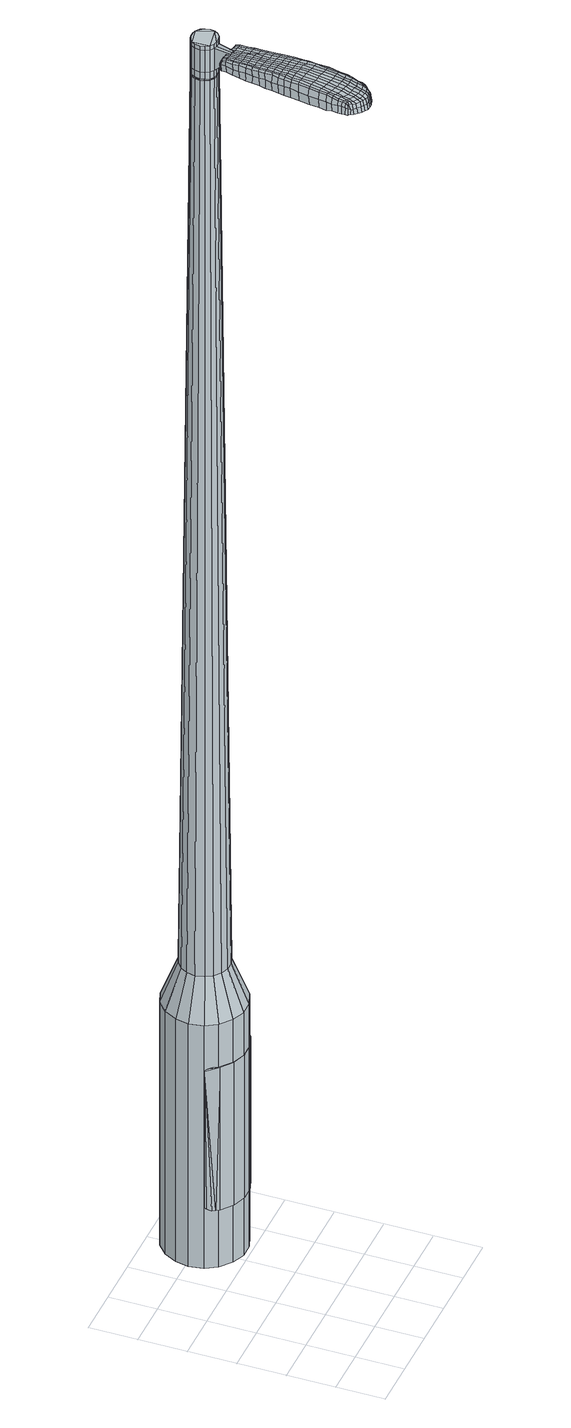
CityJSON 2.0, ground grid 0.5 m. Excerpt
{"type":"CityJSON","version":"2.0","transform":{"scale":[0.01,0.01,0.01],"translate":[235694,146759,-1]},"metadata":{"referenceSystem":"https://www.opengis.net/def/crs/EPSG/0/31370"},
"CityObjects":{
"object1":{"type":"GenericCityObject","attributes":{"cluster":647,"mean_distance_to_centroid":0.219,"new_centroid_x":235695.13,"new_centroid_y":146760.99,"mean_distance_to_camera":6.37,"H1":-42.72,"H2":-22.57,"Z_final":112.29,"cluster2":-1,"proj_x":235692.34,"proj_y":146760.51,"id_line":387,"bearing_l":350.14,"distance":2.83,"orientation":"right","G_obj":260.14},"geometry":[{"type":"MultiSurface","lod":"2","boundaries":[[[0,1,2,3]],[[1,4,5,2]],[[4,6,7,5]],[[6,8,9,7]],[[8,10,11,9]],[[10,12,13,11]],[[12,14,15,13]],[[14,16,17,15]],[[16,18,19,17]],[[18,20,21,19]],[[20,22,23,21]],[[22,24,25,23]],[[24,26,27,25]],[[26,28,29,27]],[[28,30,31,29]],[[30,32,33,31]],[[32,34,35,33]],[[34,0,3,35]],[[36,37,38,39]],[[38,40,41,42]],[[41,43,42]],[[42,44,45,46]],[[45,47,46]],[[46,48,49,50]],[[49,51,50]],[[42,46,50,38]],[[50,52,39,38]],[[53,36,39]],[[2,5,7,35]],[[7,9,11,15]],[[11,13,15]],[[15,17,19,23]],[[19,21,23]],[[23,25,27,31]],[[27,29,31]],[[15,23,31,7]],[[31,33,35,7]],[[3,2,35]],[[1,0,54,55]],[[0,34,56,54]],[[34,32,57,56]],[[32,30,58,57]],[[30,28,59,58]],[[28,26,60,59]],[[26,24,61,60]],[[24,22,62,61]],[[22,20,63,62]],[[20,18,64,63]],[[18,16,65,64]],[[16,14,66,65]],[[14,12,67,66]],[[12,10,68,67]],[[10,8,69,68]],[[8,6,70,69]],[[6,4,71,70]],[[4,1,55,71]],[[55,54,72,73]],[[54,56,74,72]],[[56,57,75,74]],[[57,58,76,75]],[[58,59,77,76]],[[59,60,78,77]],[[60,61,79,78]],[[61,62,80,79]],[[62,63,81,80]],[[63,64,82,81]],[[64,65,83,82]],[[65,66,84,83]],[[66,67,85,84]],[[67,68,86,85]],[[68,69,87,86]],[[69,70,88,87]],[[70,71,89,88]],[[71,55,73,89]],[[72,90,91,92]],[[74,93,90,72]],[[94,95,93,74]],[[96,97,95,94]],[[98,99,97,96]],[[100,101,99,98]],[[102,103,101,100]],[[104,105,103,102]],[[106,107,105,104]],[[82,108,107,106]],[[83,109,108,82]],[[110,111,109,83]],[[112,113,111,110]],[[114,115,113,112]],[[116,117,115,114]],[[118,119,117,116]],[[120,121,119,118]],[[92,91,121,120]],[[122,123,124,125]],[[126,122,125,127]],[[128,126,127,129]],[[130,128,129,131]],[[132,130,131,133]],[[134,132,133,135]],[[136,134,135,137]],[[138,136,137,139]],[[140,138,139,141]],[[142,140,141,143]],[[144,142,143,145]],[[146,144,145,147]],[[148,146,147,149]],[[150,148,149,151]],[[152,150,151,153]],[[154,152,153,155]],[[73,72,92]],[[75,94,74]],[[75,76,96,94]],[[76,77,98,96]],[[77,78,100,98]],[[78,79,102,100]],[[79,80,104,102]],[[80,81,106,104]],[[81,82,106]],[[84,110,83]],[[84,85,112,110]],[[85,86,114,112]],[[86,87,116,114]],[[87,88,118,116]],[[88,89,120,118]],[[89,73,92,120]],[[156,91,90]],[[156,157,121,91]],[[157,158,119,121]],[[158,159,117,119]],[[159,160,115,117]],[[160,161,113,115]],[[161,162,111,113]],[[162,109,111]],[[163,107,108]],[[163,164,105,107]],[[164,165,103,105]],[[165,166,101,103]],[[166,167,99,101]],[[167,168,97,99]],[[168,169,95,97]],[[169,93,95]],[[39,52,154,170]],[[156,90,171,155]],[[53,39,170,123]],[[90,93,124,171]],[[36,53,123,122]],[[93,169,125,124]],[[37,36,122,126]],[[169,168,127,125]],[[38,37,126,128]],[[168,167,129,127]],[[40,38,128,130]],[[167,166,131,129]],[[41,40,130,132]],[[166,165,133,131]],[[43,41,132,134]],[[165,164,135,133]],[[42,43,134,136]],[[164,163,137,135]],[[44,42,136,138]],[[163,108,139,137]],[[45,44,138,140]],[[108,109,141,139]],[[47,45,140,142]],[[109,162,143,141]],[[46,47,142,144]],[[162,161,145,143]],[[48,46,144,146]],[[161,160,147,145]],[[49,48,146,148]],[[160,159,149,147]],[[51,49,148,150]],[[159,158,151,149]],[[50,51,150,152]],[[158,157,153,151]],[[52,50,152,154]],[[157,156,155,153]],[[154,155,172,173]],[[155,171,174,172]],[[171,124,175,174]],[[124,123,176,175]],[[123,170,177,176]],[[170,154,173,177]],[[178,179,180,181]],[[182,178,181,183]],[[178,182,184,185]],[[179,178,185,186]],[[187,188,189,190]],[[191,187,190,192]],[[187,191,193,194]],[[188,187,194,195]],[[196,197,198,199]],[[200,196,199,201]],[[196,200,202,203]],[[197,196,203,204]],[[205,206,207,208]],[[209,205,208,210]],[[205,209,211,212]],[[206,205,212,213]],[[214,215,216,217]],[[218,214,217,219]],[[214,218,220,221]],[[215,214,221,222]],[[223,224,225,226]],[[227,223,226,228]],[[223,227,229,230]],[[224,223,230,231]],[[232,233,234,235]],[[224,232,235,225]],[[232,224,231,236]],[[233,232,236,237]],[[238,239,240,241]],[[233,238,241,234]],[[238,233,237,242]],[[239,238,242,243]],[[244,182,183,245]],[[239,244,245,240]],[[244,239,243,246]],[[182,244,246,184]],[[247,248,249,250]],[[251,247,250,252]],[[247,251,253,254]],[[248,247,254,255]],[[256,257,258,259]],[[248,256,259,249]],[[256,248,255,260]],[[257,256,260,261]],[[262,263,264,265]],[[257,262,265,258]],[[262,257,261,266]],[[263,262,266,267]],[[268,269,270,271]],[[263,268,271,264]],[[268,263,267,272]],[[269,268,272,273]],[[274,179,186,275]],[[269,274,275,270]],[[274,269,273,276]],[[179,274,276,180]],[[277,278,279,280]],[[281,277,280,282]],[[277,281,283,284]],[[278,277,284,285]],[[286,287,288,289]],[[278,286,289,279]],[[286,278,285,290]],[[287,286,290,291]],[[292,293,294,295]],[[287,292,295,288]],[[292,287,291,296]],[[293,292,296,297]],[[298,191,192,299]],[[293,298,299,294]],[[298,293,297,300]],[[191,298,300,193]],[[301,302,303,304]],[[305,301,304,306]],[[301,305,307,308]],[[302,301,308,309]],[[310,311,312,313]],[[302,310,313,303]],[[310,302,309,314]],[[311,310,314,315]],[[316,317,318,319]],[[311,316,319,312]],[[316,311,315,320]],[[317,316,320,321]],[[322,323,324,325]],[[317,322,325,318]],[[322,317,321,326]],[[323,322,326,327]],[[328,188,195,329]],[[323,328,329,324]],[[328,323,327,330]],[[188,328,330,189]],[[331,217,216,332]],[[333,331,332,334]],[[331,333,335,336]],[[217,331,336,219]],[[337,333,334,338]],[[339,337,338,340]],[[337,339,341,342]],[[333,337,342,335]],[[343,339,340,344]],[[345,343,344,346]],[[343,345,347,348]],[[339,343,348,341]],[[349,345,346,350]],[[351,349,350,352]],[[349,351,353,354]],[[345,349,354,347]],[[355,351,352,356]],[[206,355,356,207]],[[355,206,213,357]],[[351,355,357,353]],[[358,359,204,203]],[[360,358,203,202]],[[358,360,361,362]],[[359,358,362,363]],[[364,365,363,362]],[[366,364,362,361]],[[364,366,367,368]],[[365,364,368,369]],[[370,371,369,368]],[[372,370,368,367]],[[370,372,373,374]],[[371,370,374,375]],[[376,377,375,374]],[[378,376,374,373]],[[376,378,211,209]],[[377,376,209,210]],[[379,380,381,382]],[[281,379,382,283]],[[379,281,282,383]],[[380,379,383,384]],[[385,200,201,386]],[[380,385,386,381]],[[385,380,384,387]],[[200,385,387,202]],[[388,389,390,391]],[[227,388,391,229]],[[388,227,228,392]],[[389,388,392,393]],[[394,395,396,397]],[[389,394,397,390]],[[394,389,393,398]],[[395,394,398,399]],[[400,197,204,401]],[[395,400,401,396]],[[400,395,399,402]],[[197,400,402,198]],[[403,404,405,406]],[[185,403,406,186]],[[403,185,184,407]],[[404,403,407,408]],[[409,410,411,412]],[[404,409,412,405]],[[409,404,408,413]],[[410,409,413,414]],[[415,208,207,416]],[[410,415,416,411]],[[415,410,414,417]],[[208,415,417,210]],[[418,419,420,421]],[[190,418,421,192]],[[418,190,189,422]],[[419,418,422,423]],[[424,212,211,425]],[[419,424,425,420]],[[424,419,423,426]],[[212,424,426,213]],[[427,428,429,430]],[[305,427,430,307]],[[427,305,306,431]],[[428,427,431,432]],[[433,218,219,434]],[[428,433,434,429]],[[433,428,432,435]],[[218,433,435,220]],[[436,437,438,439]],[[251,436,439,253]],[[436,251,252,440]],[[437,436,440,441]],[[442,443,444,445]],[[437,442,445,438]],[[442,437,441,446]],[[443,442,446,447]],[[448,215,222,449]],[[443,448,449,444]],[[448,443,447,450]],[[215,448,450,216]],[[451,452,441,440]],[[250,451,440,252]],[[451,250,249,453]],[[452,451,453,454]],[[455,456,447,446]],[[452,455,446,441]],[[455,452,454,457]],[[456,455,457,458]],[[459,332,216,450]],[[456,459,450,447]],[[459,456,458,460]],[[332,459,460,334]],[[461,462,463,464]],[[308,461,464,309]],[[461,308,307,430]],[[462,461,430,429]],[[465,336,335,466]],[[462,465,466,463]],[[465,462,429,434]],[[336,465,434,219]],[[467,468,454,453]],[[259,467,453,249]],[[467,259,258,469]],[[468,467,469,470]],[[471,472,458,457]],[[468,471,457,454]],[[471,468,470,473]],[[472,471,473,474]],[[475,338,334,460]],[[472,475,460,458]],[[475,472,474,476]],[[338,475,476,340]],[[477,478,479,480]],[[314,477,480,315]],[[477,314,309,464]],[[478,477,464,463]],[[481,342,341,482]],[[478,481,482,479]],[[481,478,463,466]],[[342,481,466,335]],[[483,484,470,469]],[[265,483,469,258]],[[483,265,264,485]],[[484,483,485,486]],[[487,488,474,473]],[[484,487,473,470]],[[487,484,486,489]],[[488,487,489,490]],[[491,344,340,476]],[[488,491,476,474]],[[491,488,490,492]],[[344,491,492,346]],[[493,494,495,496]],[[320,493,496,321]],[[493,320,315,480]],[[494,493,480,479]],[[497,348,347,498]],[[494,497,498,495]],[[497,494,479,482]],[[348,497,482,341]],[[499,500,486,485]],[[271,499,485,264]],[[499,271,270,501]],[[500,499,501,502]],[[503,504,490,489]],[[500,503,489,486]],[[503,500,502,505]],[[504,503,505,506]],[[507,350,346,492]],[[504,507,492,490]],[[507,504,506,508]],[[350,507,508,352]],[[509,510,511,512]],[[326,509,512,327]],[[509,326,321,496]],[[510,509,496,495]],[[513,354,353,514]],[[510,513,514,511]],[[513,510,495,498]],[[354,513,498,347]],[[515,516,502,501]],[[275,515,501,270]],[[515,275,186,406]],[[516,515,406,405]],[[517,518,506,505]],[[516,517,505,502]],[[517,516,405,412]],[[518,517,412,411]],[[519,356,352,508]],[[518,519,508,506]],[[519,518,411,416]],[[356,519,416,207]],[[520,521,423,422]],[[330,520,422,189]],[[520,330,327,512]],[[521,520,512,511]],[[522,357,213,426]],[[521,522,426,423]],[[522,521,511,514]],[[357,522,514,353]],[[523,524,384,383]],[[280,523,383,282]],[[523,280,279,525]],[[524,523,525,526]],[[527,360,202,387]],[[524,527,387,384]],[[527,524,526,528]],[[360,527,528,361]],[[529,530,531,532]],[[230,529,532,231]],[[529,230,229,391]],[[530,529,391,390]],[[533,534,535,536]],[[530,533,536,531]],[[533,530,390,397]],[[534,533,397,396]],[[537,359,363,538]],[[534,537,538,535]],[[537,534,396,401]],[[359,537,401,204]],[[539,540,526,525]],[[289,539,525,279]],[[539,289,288,541]],[[540,539,541,542]],[[543,366,361,528]],[[540,543,528,526]],[[543,540,542,544]],[[366,543,544,367]],[[545,546,547,548]],[[236,545,548,237]],[[545,236,231,532]],[[546,545,532,531]],[[549,550,551,552]],[[546,549,552,547]],[[549,546,531,536]],[[550,549,536,535]],[[553,365,369,554]],[[550,553,554,551]],[[553,550,535,538]],[[365,553,538,363]],[[555,556,542,541]],[[295,555,541,288]],[[555,295,294,557]],[[556,555,557,558]],[[559,372,367,544]],[[556,559,544,542]],[[559,556,558,560]],[[372,559,560,373]],[[561,562,563,564]],[[242,561,564,243]],[[561,242,237,548]],[[562,561,548,547]],[[565,566,567,568]],[[562,565,568,563]],[[565,562,547,552]],[[566,565,552,551]],[[569,371,375,570]],[[566,569,570,567]],[[569,566,551,554]],[[371,569,554,369]],[[571,572,558,557]],[[299,571,557,294]],[[571,299,192,421]],[[572,571,421,420]],[[573,378,373,560]],[[572,573,560,558]],[[573,572,420,425]],[[378,573,425,211]],[[574,575,408,407]],[[246,574,407,184]],[[574,246,243,564]],[[575,574,564,563]],[[576,577,414,413]],[[575,576,413,408]],[[576,575,563,568]],[[577,576,568,567]],[[578,377,210,417]],[[577,578,417,414]],[[578,577,567,570]],[[377,578,570,375]],[[579,580,581,582]],[[582,581,583,584]],[[585,583,581,586]],[[586,581,580,587]],[[588,589,590,591]],[[591,590,592,593]],[[594,592,590,595]],[[595,590,589,596]],[[597,598,599,600]],[[600,599,601,602]],[[603,601,599,604]],[[604,599,598,605]],[[606,607,608,609]],[[609,608,610,611]],[[612,610,608,613]],[[613,608,607,614]],[[615,616,617,618]],[[618,617,619,620]],[[621,619,617,622]],[[622,617,616,623]],[[624,625,626,627]],[[627,626,628,629]],[[630,628,626,631]],[[631,626,625,632]],[[633,634,635,636]],[[636,635,625,624]],[[632,625,635,637]],[[637,635,634,638]],[[639,640,641,642]],[[642,641,634,633]],[[638,634,641,643]],[[643,641,640,644]],[[584,583,645,646]],[[646,645,640,639]],[[644,640,645,647]],[[647,645,583,585]],[[648,649,650,651]],[[651,650,652,653]],[[654,652,650,655]],[[655,650,649,656]],[[657,658,659,660]],[[660,659,649,648]],[[656,649,659,661]],[[661,659,658,662]],[[663,664,665,666]],[[666,665,658,657]],[[662,658,665,667]],[[667,665,664,668]],[[669,670,671,672]],[[672,671,664,663]],[[668,664,671,673]],[[673,671,670,674]],[[587,580,675,676]],[[676,675,670,669]],[[674,670,675,677]],[[677,675,580,579]],[[678,679,680,681]],[[681,680,682,683]],[[684,682,680,685]],[[685,680,679,686]],[[687,688,689,690]],[[690,689,679,678]],[[686,679,689,691]],[[691,689,688,692]],[[693,694,695,696]],[[696,695,688,687]],[[692,688,695,697]],[[697,695,694,698]],[[593,592,699,700]],[[700,699,694,693]],[[698,694,699,701]],[[701,699,592,594]],[[702,703,704,705]],[[705,704,706,707]],[[708,706,704,709]],[[709,704,703,710]],[[711,712,713,714]],[[714,713,703,702]],[[710,703,713,715]],[[715,713,712,716]],[[717,718,719,720]],[[720,719,712,711]],[[716,712,719,721]],[[721,719,718,722]],[[723,724,725,726]],[[726,725,718,717]],[[722,718,725,727]],[[727,725,724,728]],[[596,589,729,730]],[[730,729,724,723]],[[728,724,729,731]],[[731,729,589,588]],[[615,618,732,733]],[[733,732,734,735]],[[736,734,732,737]],[[737,732,618,620]],[[735,734,738,739]],[[739,738,740,741]],[[742,740,738,743]],[[743,738,734,736]],[[741,740,744,745]],[[745,744,746,747]],[[748,746,744,749]],[[749,744,740,742]],[[747,746,750,751]],[[751,750,752,753]],[[754,752,750,755]],[[755,750,746,748]],[[753,752,756,757]],[[757,756,607,606]],[[614,607,756,758]],[[758,756,752,754]],[[605,759,760,604]],[[604,760,761,603]],[[762,761,760,763]],[[763,760,759,764]],[[764,765,766,763]],[[763,766,767,762]],[[768,767,766,769]],[[769,766,765,770]],[[770,771,772,769]],[[769,772,773,768]],[[774,773,772,775]],[[775,772,771,776]],[[776,777,778,775]],[[775,778,779,774]],[[612,779,778,610]],[[610,778,777,611]],[[780,781,782,783]],[[783,782,682,684]],[[683,682,782,784]],[[784,782,781,785]],[[602,601,786,787]],[[787,786,781,780]],[[785,781,786,788]],[[788,786,601,603]],[[789,790,791,792]],[[792,791,628,630]],[[629,628,791,793]],[[793,791,790,794]],[[795,796,797,798]],[[798,797,790,789]],[[794,790,797,799]],[[799,797,796,800]],[[605,598,801,802]],[[802,801,796,795]],[[800,796,801,803]],[[803,801,598,597]],[[804,805,806,807]],[[807,806,586,587]],[[585,586,806,808]],[[808,806,805,809]],[[810,811,812,813]],[[813,812,805,804]],[[809,805,812,814]],[[814,812,811,815]],[[606,609,816,817]],[[817,816,811,810]],[[815,811,816,818]],[[818,816,609,611]],[[819,820,821,822]],[[822,821,591,593]],[[588,591,821,823]],[[823,821,820,824]],[[612,613,825,826]],[[826,825,820,819]],[[824,820,825,827]],[[827,825,613,614]],[[828,829,830,831]],[[831,830,706,708]],[[707,706,830,832]],[[832,830,829,833]],[[620,619,834,835]],[[835,834,829,828]],[[833,829,834,836]],[[836,834,619,621]],[[837,838,839]],[[839,838,652,654]],[[653,652,838,840]],[[840,838,837,841]],[[842,843,844,845]],[[845,844,837,839]],[[841,837,844,846]],[[846,844,843,847]],[[623,616,848,849]],[[849,848,843,842]],[[847,843,848,850]],[[850,848,616,615]],[[841,851,852,840]],[[840,852,651,653]],[[648,651,852,853]],[[853,852,851,854]],[[847,855,856,846]],[[846,856,851,841]],[[854,851,856,857]],[[857,856,855,858]],[[615,733,859,850]],[[850,859,855,847]],[[858,855,859,860]],[[860,859,733,735]],[[861,862,863,864]],[[864,863,709,710]],[[708,709,863,831]],[[831,863,862,828]],[[736,737,865,866]],[[866,865,862,861]],[[828,862,865,835]],[[835,865,737,620]],[[854,867,868,853]],[[853,868,660,648]],[[657,660,868,869]],[[869,868,867,870]],[[858,871,872,857]],[[857,872,867,854]],[[870,867,872,873]],[[873,872,871,874]],[[735,739,875,860]],[[860,875,871,858]],[[874,871,875,876]],[[876,875,739,741]],[[877,878,879,880]],[[880,879,715,716]],[[710,715,879,864]],[[864,879,878,861]],[[742,743,881,882]],[[882,881,878,877]],[[861,878,881,866]],[[866,881,743,736]],[[870,883,884,869]],[[869,884,666,657]],[[663,666,884,885]],[[885,884,883,886]],[[874,887,888,873]],[[873,888,883,870]],[[886,883,888,889]],[[889,888,887,890]],[[741,745,891,876]],[[876,891,887,874]],[[890,887,891,892]],[[892,891,745,747]],[[893,894,895,896]],[[896,895,721,722]],[[716,721,895,880]],[[880,895,894,877]],[[748,749,897,898]],[[898,897,894,893]],[[877,894,897,882]],[[882,897,749,742]],[[886,899,900,885]],[[885,900,672,663]],[[669,672,900,901]],[[901,900,899,902]],[[890,903,904,889]],[[889,904,899,886]],[[902,899,904,905]],[[905,904,903,906]],[[747,751,907,892]],[[892,907,903,890]],[[906,903,907,908]],[[908,907,751,753]],[[909,910,911,912]],[[912,911,727,728]],[[722,727,911,896]],[[896,911,910,893]],[[754,755,913,914]],[[914,913,910,909]],[[893,910,913,898]],[[898,913,755,748]],[[902,915,916,901]],[[901,916,676,669]],[[587,676,916,807]],[[807,916,915,804]],[[906,917,918,905]],[[905,918,915,902]],[[804,915,918,813]],[[813,918,917,810]],[[753,757,919,908]],[[908,919,917,906]],[[810,917,919,817]],[[817,919,757,606]],[[824,920,921,823]],[[823,921,731,588]],[[728,731,921,912]],[[912,921,920,909]],[[614,758,922,827]],[[827,922,920,824]],[[909,920,922,914]],[[914,922,758,754]],[[785,923,924,784]],[[784,924,681,683]],[[678,681,924,925]],[[925,924,923,926]],[[603,761,927,788]],[[788,927,923,785]],[[926,923,927,928]],[[928,927,761,762]],[[929,930,931,932]],[[932,931,631,632]],[[630,631,931,792]],[[792,931,930,789]],[[933,934,935,936]],[[936,935,930,929]],[[789,930,935,798]],[[798,935,934,795]],[[764,759,937,938]],[[938,937,934,933]],[[795,934,937,802]],[[802,937,759,605]],[[926,939,940,925]],[[925,940,690,678]],[[687,690,940,941]],[[941,940,939,942]],[[762,767,943,928]],[[928,943,939,926]],[[942,939,943,944]],[[944,943,767,768]],[[945,946,947,948]],[[948,947,637,638]],[[632,637,947,932]],[[932,947,946,929]],[[949,950,951,952]],[[952,951,946,945]],[[929,946,951,936]],[[936,951,950,933]],[[770,765,953,954]],[[954,953,950,949]],[[933,950,953,938]],[[938,953,765,764]],[[942,955,956,941]],[[941,956,696,687]],[[693,696,956,957]],[[957,956,955,958]],[[768,773,959,944]],[[944,959,955,942]],[[958,955,959,960]],[[960,959,773,774]],[[961,962,963,964]],[[964,963,643,644]],[[638,643,963,948]],[[948,963,962,945]],[[965,966,967,968]],[[968,967,962,961]],[[945,962,967,952]],[[952,967,966,949]],[[776,771,969,970]],[[970,969,966,965]],[[949,966,969,954]],[[954,969,771,770]],[[958,971,972,957]],[[957,972,700,693]],[[593,700,972,822]],[[822,972,971,819]],[[774,779,973,960]],[[960,973,971,958]],[[819,971,973,826]],[[826,973,779,612]],[[809,974,975,808]],[[808,975,647,585]],[[644,647,975,964]],[[964,975,974,961]],[[815,976,977,814]],[[814,977,974,809]],[[961,974,977,968]],[[968,977,976,965]],[[611,777,978,818]],[[818,978,976,815]],[[965,976,978,970]],[[970,978,777,776]],[[579,582,181,180]],[[582,584,183,181]],[[594,595,194,193]],[[595,596,195,194]],[[597,600,199,198]],[[600,602,201,199]],[[621,622,221,220]],[[622,623,222,221]],[[624,627,226,225]],[[627,629,228,226]],[[633,636,235,234]],[[636,624,225,235]],[[639,642,241,240]],[[642,633,234,241]],[[584,646,245,183]],[[646,639,240,245]],[[654,655,254,253]],[[655,656,255,254]],[[656,661,260,255]],[[661,662,261,260]],[[662,667,266,261]],[[667,668,267,266]],[[668,673,272,267]],[[673,674,273,272]],[[674,677,276,273]],[[677,579,180,276]],[[684,685,284,283]],[[685,686,285,284]],[[686,691,290,285]],[[691,692,291,290]],[[692,697,296,291]],[[697,698,297,296]],[[698,701,300,297]],[[701,594,193,300]],[[702,705,304,303]],[[705,707,306,304]],[[711,714,313,312]],[[714,702,303,313]],[[717,720,319,318]],[[720,711,312,319]],[[723,726,325,324]],[[726,717,318,325]],[[596,730,329,195]],[[730,723,324,329]],[[780,783,382,381]],[[783,684,283,382]],[[602,787,386,201]],[[787,780,381,386]],[[629,793,392,228]],[[793,794,393,392]],[[794,799,398,393]],[[799,800,399,398]],[[800,803,402,399]],[[803,597,198,402]],[[707,832,431,306]],[[832,833,432,431]],[[833,836,435,432]],[[836,621,220,435]],[[839,439,438]],[[839,654,253,439]],[[842,845,445,444]],[[845,839,438,445]],[[623,849,449,222]],[[849,842,444,449]],[[979,980,981,982]],[[983,984,982,981]],[[985,986,987,988]],[[989,990,991,992]],[[980,993,994,981]],[[995,983,981,994]],[[996,985,988,997]],[[998,999,990,989]],[[993,1000,1001,994]],[[1001,1002,995,994]],[[1003,996,997,1004]],[[1005,999,998,1006]],[[1000,1007,1008,1001]],[[1008,1009,1002,1001]],[[1010,1003,1004,1011]],[[1012,1005,1006,1013]],[[1014,1015,1016,1017]],[[1018,1019,1015,1014]],[[1018,1020,1021,1019]],[[1020,1022,1023,1021]],[[1024,1025,1026,1027]],[[1028,1029,1025,1024]],[[1030,1031,1029,1028]],[[1032,1033,1031,1030]],[[1027,1016,1015,1024]],[[1024,1015,1019,1028]],[[1019,1021,1030,1028]],[[1021,1023,1032,1030]],[[988,987,984,983]],[[997,988,983,995]],[[1002,1004,997,995]],[[1009,1011,1004,1002]],[[989,992,986,985]],[[998,989,985,996]],[[1006,998,996,1003]],[[1013,1006,1003,1010]],[[990,1014,1017,991]],[[999,1018,1014,990]],[[1020,1018,999,1005]],[[1022,1020,1005,1012]],[[1034,1035,1036,1037]],[[1036,1038,1039,1040]],[[1036,1040,1041,1042]],[[1036,1042,1037]],[[1043,1034,1037,1044]],[[1045,1044,1037,1046]],[[1047,1046,1037]],[[1048,1036,1035,1049]],[[1050,1048,1049,1051]],[[1052,1050,1051,1053]],[[1054,1052,1053,1055]],[[1056,1054,1055,1057]],[[1057,1058,1059,1060]],[[1057,1060,1061,1062]],[[1057,1062,1063,1064]],[[1063,1065,1066,1067]],[[1063,1067,1068,1069]],[[1063,1069,1064]],[[1057,1064,1056]],[[1070,1071,1035,1034]],[[1072,1073,1038,1036]],[[1074,1075,1047,1037]],[[1071,1076,1049,1035]],[[1077,1072,1036,1048]],[[1076,1078,1051,1049]],[[1079,1077,1048,1050]],[[1078,1080,1053,1051]],[[1081,1079,1050,1052]],[[1080,1082,1055,1053]],[[1083,1081,1052,1054]],[[1082,1084,1057,1055]],[[1085,1083,1054,1056]],[[1084,1086,1058,1057]],[[1087,1088,1065,1063]],[[1089,1085,1056,1064]],[[1059,1058,1086,1090]],[[1060,1059,1090,1091]],[[1061,1060,1091,1092]],[[1062,1061,1092,1093]],[[1063,1062,1093,1087]],[[1094,1070,1034,1043]],[[1095,1094,1043,1044]],[[1096,1095,1044,1045]],[[1097,1096,1045,1046]],[[1075,1097,1046,1047]],[[1039,1038,1073,1098]],[[1066,1065,1088,1099]],[[1040,1039,1098,1100]],[[1041,1040,1100,1101]],[[1042,1041,1101,1102]],[[1037,1042,1102,1074]],[[1067,1066,1099,1103]],[[1068,1067,1103,1104]],[[1069,1068,1104,1105]],[[1064,1069,1105,1089]]]}]}
},
"vertices":[
[107,155,384],[94,160,384],[94,160,96],[107,155,96],[82,170,384],[82,170,96],[75,182,384],[75,182,96],[72,197,384],[72,197,96],[75,211,384],[75,211,96],[82,224,384],[82,224,96],[93,234,384],[93,234,96],[107,239,384],[107,239,96],[122,239,384],[122,239,96],[136,234,384],[136,234,96],[147,224,384],[147,224,96],[154,212,384],[154,212,96],[157,197,384],[157,197,96],[154,183,384],[154,183,96],[147,170,384],[147,170,96],[136,160,384],[136,160,96],[122,155,384],[122,155,96],[121,185,1524],[125,188,1524],[127,192,1524],[112,184,1524],[128,197,1524],[127,202,1524],[121,209,1524],[125,206,1524],[117,210,1524],[112,210,1524],[104,206,1524],[108,209,1524],[102,202,1524],[101,197,1524],[104,188,1524],[102,192,1524],[108,185,1524],[117,184,1524],[110,172,429],[102,175,429],[119,172,429],[127,175,429],[134,181,429],[138,189,429],[140,197,429],[138,206,429],[134,213,429],[127,219,429],[119,222,429],[110,222,429],[102,219,429],[95,213,429],[91,206,429],[89,197,429],[91,188,429],[95,181,429],[112,184,1483],[108,185,1483],[117,184,1483],[121,185,1483],[125,188,1483],[127,192,1483],[128,197,1483],[127,202,1483],[125,206,1483],[121,209,1483],[117,210,1483],[112,210,1483],[108,209,1483],[104,206,1483],[102,202,1483],[101,197,1483],[102,192,1483],[104,188,1483],[112,184,1485],[108,186,1485],[108,186,1483],[117,184,1485],[121,186,1483],[121,186,1485],[125,189,1483],[125,189,1485],[127,193,1483],[127,193,1485],[127,197,1483],[127,197,1485],[127,201,1483],[127,201,1485],[124,205,1483],[124,205,1485],[121,208,1483],[121,208,1485],[117,210,1485],[112,210,1485],[108,208,1483],[108,208,1485],[105,205,1483],[105,205,1485],[103,201,1483],[103,201,1485],[102,197,1483],[102,197,1485],[103,193,1483],[103,193,1485],[105,189,1483],[105,189,1485],[121,185,1519],[117,184,1519],[117,184,1493],[121,185,1493],[125,188,1519],[125,188,1493],[127,192,1519],[127,192,1493],[128,197,1519],[128,197,1493],[127,202,1519],[127,202,1493],[125,206,1519],[125,206,1493],[121,209,1519],[121,209,1493],[117,210,1519],[117,210,1493],[112,210,1519],[112,210,1493],[108,209,1519],[108,209,1493],[104,206,1519],[104,206,1493],[102,202,1519],[102,202,1493],[101,197,1519],[101,197,1493],[102,192,1519],[102,192,1493],[104,188,1519],[104,188,1493],[108,185,1519],[108,185,1493],[108,185,1485],[104,188,1485],[102,192,1485],[101,197,1485],[102,202,1485],[104,206,1485],[108,209,1485],[121,209,1485],[125,206,1485],[127,202,1485],[128,197,1485],[127,192,1485],[125,188,1485],[121,185,1485],[112,184,1519],[112,184,1493],[106,166,1513],[106,166,1518],[109,165,1513],[112,165,1513],[112,165,1518],[109,165,1518],[77,96,1519],[79,103,1518],[77,102,1509],[75,95,1510],[75,87,1519],[74,86,1510],[77,88,1526],[79,96,1525],[80,103,1525],[115,89,1519],[116,96,1518],[115,97,1525],[114,90,1525],[114,80,1519],[113,82,1526],[115,79,1510],[116,87,1510],[117,94,1509],[85,20,1519],[82,20,1519],[81,19,1513],[85,19,1513],[89,20,1519],[89,19,1513],[90,22,1524],[86,21,1524],[82,22,1524],[98,93,1530],[99,100,1529],[96,100,1529],[95,93,1530],[96,84,1531],[93,84,1531],[100,83,1530],[102,92,1530],[103,99,1529],[111,172,1512],[109,173,1512],[109,171,1517],[111,171,1517],[114,172,1512],[114,171,1517],[115,171,1506],[111,171,1506],[109,172,1506],[68,37,1519],[69,41,1519],[67,40,1512],[67,37,1512],[69,35,1518],[67,34,1512],[69,35,1522],[70,37,1523],[70,41,1524],[69,45,1519],[69,51,1519],[68,50,1512],[67,44,1512],[70,45,1524],[71,51,1525],[70,57,1519],[71,65,1519],[70,64,1511],[68,56,1511],[72,57,1526],[73,65,1526],[73,76,1519],[72,75,1510],[75,76,1526],[94,168,1513],[92,160,1513],[93,161,1518],[95,168,1517],[96,173,1512],[96,172,1516],[94,172,1506],[93,167,1507],[91,160,1507],[90,153,1514],[89,146,1515],[90,146,1520],[92,154,1519],[89,152,1507],[87,145,1507],[87,138,1515],[85,131,1516],[87,132,1522],[88,139,1521],[85,138,1508],[84,130,1508],[84,124,1517],[82,117,1517],[84,117,1524],[85,125,1523],[82,123,1508],[80,116,1509],[80,110,1518],[82,110,1524],[79,109,1509],[103,30,1519],[104,33,1519],[103,34,1524],[102,31,1523],[102,28,1518],[102,29,1522],[104,27,1512],[105,29,1512],[106,32,1512],[106,38,1519],[107,44,1519],[106,45,1525],[105,39,1524],[107,37,1512],[108,42,1512],[109,50,1519],[110,57,1519],[109,58,1526],[107,50,1526],[110,48,1511],[111,56,1511],[112,69,1519],[111,70,1526],[113,67,1510],[124,162,1513],[123,155,1513],[124,154,1507],[125,161,1507],[124,168,1512],[125,167,1506],[123,167,1516],[123,163,1517],[122,156,1518],[122,147,1514],[121,140,1515],[122,139,1507],[123,146,1507],[121,148,1519],[120,141,1520],[120,132,1515],[120,125,1516],[121,124,1508],[122,131,1508],[119,134,1521],[118,126,1522],[119,118,1517],[118,110,1517],[119,109,1509],[120,116,1508],[117,119,1523],[116,112,1524],[117,103,1518],[118,102,1509],[116,104,1524],[110,166,1519],[108,166,1519],[109,158,1520],[106,159,1520],[112,158,1520],[113,165,1519],[108,151,1522],[105,152,1522],[107,144,1523],[104,144,1523],[110,143,1523],[111,150,1521],[105,136,1524],[103,137,1524],[104,129,1525],[101,130,1525],[107,128,1525],[108,136,1524],[103,122,1526],[100,122,1526],[102,114,1527],[99,115,1527],[105,114,1527],[106,121,1526],[100,107,1528],[97,108,1528],[104,107,1528],[86,24,1527],[82,25,1527],[90,24,1526],[91,29,1527],[87,29,1528],[83,29,1528],[88,35,1529],[84,36,1529],[92,35,1528],[93,42,1530],[89,42,1530],[86,43,1530],[91,49,1531],[87,50,1531],[95,49,1530],[96,58,1531],[92,58,1531],[88,59,1531],[94,71,1531],[91,72,1531],[98,70,1531],[101,26,1518],[99,24,1519],[99,23,1513],[102,25,1513],[101,28,1523],[98,26,1523],[94,22,1519],[95,21,1513],[94,23,1524],[69,32,1518],[70,30,1518],[71,31,1523],[70,34,1523],[68,32,1513],[69,29,1513],[72,27,1519],[75,24,1519],[76,25,1524],[73,28,1523],[72,26,1513],[75,23,1513],[78,22,1519],[79,23,1524],[78,21,1513],[80,96,1528],[82,96,1528],[84,103,1528],[82,103,1527],[79,88,1528],[81,87,1529],[85,95,1529],[88,95,1530],[90,102,1529],[87,102,1528],[83,87,1529],[86,86,1530],[91,94,1530],[93,101,1529],[90,85,1531],[112,91,1528],[110,91,1529],[109,82,1529],[111,82,1528],[113,98,1527],[111,98,1528],[106,91,1529],[105,83,1530],[107,99,1528],[123,170,1512],[121,170,1512],[121,169,1517],[123,169,1517],[124,169,1506],[122,169,1506],[118,171,1512],[117,170,1517],[118,170,1506],[97,175,1512],[99,174,1512],[98,174,1506],[96,174,1506],[97,173,1517],[99,173,1517],[101,174,1512],[104,174,1512],[103,173,1506],[100,173,1506],[101,173,1517],[104,172,1517],[106,173,1512],[106,172,1506],[106,172,1517],[96,168,1519],[98,168,1519],[95,161,1520],[96,161,1520],[100,168,1519],[103,167,1519],[99,160,1520],[101,160,1520],[105,167,1519],[104,159,1520],[122,164,1519],[120,164,1519],[119,157,1520],[121,156,1520],[117,165,1519],[115,157,1520],[93,154,1521],[95,153,1521],[92,146,1522],[93,146,1522],[97,153,1521],[100,152,1521],[96,146,1522],[98,145,1523],[102,152,1522],[101,145,1523],[120,149,1521],[118,149,1521],[117,142,1522],[119,141,1522],[114,150,1521],[113,142,1522],[90,139,1523],[92,139,1523],[88,132,1524],[90,132,1524],[94,138,1523],[97,138,1524],[93,131,1525],[95,131,1525],[100,137,1524],[98,130,1525],[118,134,1523],[116,134,1523],[115,127,1524],[117,127,1524],[112,135,1524],[111,128,1525],[87,125,1525],[89,124,1525],[85,118,1526],[87,117,1526],[91,124,1526],[94,123,1526],[90,117,1527],[93,116,1527],[97,123,1526],[96,116,1527],[116,119,1525],[114,120,1525],[113,113,1526],[115,112,1526],[110,120,1526],[109,113,1527],[84,110,1527],[85,110,1527],[88,109,1527],[91,109,1528],[94,108,1528],[114,105,1527],[112,105,1527],[108,106,1528],[101,30,1525],[99,28,1525],[102,33,1526],[100,32,1526],[95,26,1526],[96,30,1527],[71,36,1525],[72,34,1525],[72,37,1526],[71,39,1525],[73,31,1525],[76,28,1526],[77,32,1527],[74,35,1526],[79,26,1526],[80,31,1527],[103,38,1526],[101,37,1527],[105,44,1527],[102,43,1528],[97,36,1528],[98,43,1529],[71,45,1526],[73,43,1527],[73,49,1528],[72,50,1527],[75,41,1527],[78,38,1528],[79,45,1529],[76,47,1528],[81,37,1528],[82,44,1530],[106,50,1528],[104,50,1529],[107,58,1528],[105,58,1529],[99,49,1529],[101,58,1530],[73,57,1528],[74,55,1528],[76,64,1529],[74,65,1528],[77,54,1529],[80,52,1530],[82,61,1530],[78,62,1530],[83,51,1530],[85,60,1531],[109,70,1529],[107,70,1529],[103,70,1530],[76,76,1528],[78,75,1529],[81,74,1530],[84,73,1530],[87,72,1531],[79,101,1509],[81,102,1518],[79,95,1518],[77,94,1509],[77,87,1519],[76,86,1510],[79,88,1525],[81,96,1525],[82,103,1525],[113,97,1525],[114,96,1518],[113,89,1518],[112,90,1525],[112,81,1519],[111,82,1525],[113,79,1510],[114,88,1509],[115,95,1509],[82,22,1513],[82,23,1519],[85,22,1519],[85,21,1513],[89,22,1519],[89,21,1513],[89,24,1524],[86,23,1524],[83,24,1524],[96,100,1528],[99,99,1528],[98,92,1529],[95,93,1529],[96,83,1529],[93,84,1529],[100,83,1529],[101,92,1529],[102,99,1528],[108,170,1516],[108,170,1512],[111,170,1512],[111,169,1516],[114,169,1512],[114,169,1516],[114,169,1506],[111,169,1506],[108,170,1506],[69,40,1512],[71,40,1519],[70,37,1518],[69,37,1512],[71,35,1518],[69,35,1512],[71,36,1522],[72,37,1523],[72,41,1523],[70,50,1512],[71,51,1519],[71,45,1519],[69,44,1512],[72,45,1524],[73,51,1525],[72,63,1511],[73,64,1519],[72,57,1519],[70,56,1511],[73,57,1525],[75,65,1526],[75,75,1519],[74,74,1510],[77,76,1526],[95,160,1518],[94,160,1513],[96,167,1513],[97,167,1517],[97,172,1512],[98,171,1515],[96,171,1506],[95,166,1506],[93,159,1507],[92,146,1520],[91,145,1514],[92,152,1514],[94,153,1519],[91,152,1507],[89,144,1507],[89,131,1522],[87,131,1516],[89,138,1515],[90,138,1521],[87,137,1508],[86,130,1508],[85,117,1523],[84,116,1517],[85,123,1516],[87,124,1522],[84,123,1508],[82,115,1508],[82,109,1517],[84,110,1524],[80,108,1509],[101,35,1523],[103,34,1519],[102,31,1518],[101,32,1523],[101,29,1518],[100,30,1522],[102,28,1512],[103,30,1512],[104,33,1512],[104,45,1525],[105,44,1519],[104,39,1519],[103,39,1524],[105,37,1512],[106,43,1512],[107,59,1526],[108,58,1519],[107,50,1519],[105,51,1525],[108,49,1511],[109,56,1511],[110,69,1519],[109,70,1526],[111,68,1510],[122,154,1507],[121,155,1513],[122,162,1513],[123,161,1506],[122,167,1512],[123,166,1506],[121,167,1515],[121,163,1517],[120,156,1518],[120,139,1507],[119,140,1514],[120,147,1514],[121,146,1507],[119,148,1519],[118,141,1520],[119,124,1508],[118,125,1516],[118,133,1515],[120,131,1508],[117,134,1521],[116,126,1522],[117,109,1508],[116,111,1517],[117,118,1516],[118,116,1508],[115,119,1522],[115,112,1523],[115,103,1517],[116,102,1509],[114,104,1524],[110,165,1518],[108,165,1518],[109,158,1519],[106,158,1519],[112,157,1519],[113,164,1518],[108,150,1520],[105,151,1520],[106,143,1521],[104,144,1521],[109,143,1521],[111,150,1520],[105,136,1523],[102,136,1523],[104,128,1524],[101,129,1524],[107,128,1524],[108,135,1523],[103,121,1525],[100,122,1525],[101,114,1526],[99,114,1526],[105,113,1526],[106,121,1525],[100,107,1527],[97,107,1527],[103,106,1527],[83,26,1526],[86,26,1526],[90,26,1525],[91,30,1526],[87,29,1526],[83,30,1526],[85,36,1528],[88,36,1528],[92,36,1527],[93,43,1528],[89,43,1529],[86,43,1529],[87,50,1530],[90,50,1530],[94,49,1529],[96,58,1530],[92,58,1530],[89,59,1530],[91,72,1530],[94,71,1530],[98,70,1530],[98,25,1513],[98,26,1518],[100,28,1518],[101,27,1512],[99,29,1523],[97,27,1523],[94,24,1519],[94,23,1513],[94,25,1523],[73,32,1523],[72,31,1518],[71,33,1518],[72,34,1523],[70,33,1512],[71,31,1512],[77,27,1523],[76,26,1519],[74,28,1519],[75,30,1523],[73,28,1513],[76,25,1513],[79,24,1519],[79,25,1524],[79,23,1513],[84,102,1527],[83,96,1527],[82,96,1527],[83,103,1526],[80,88,1527],[81,87,1528],[90,101,1528],[88,94,1528],[85,95,1528],[87,102,1527],[84,86,1528],[87,85,1529],[92,93,1529],[93,101,1528],[90,85,1529],[108,82,1528],[109,91,1527],[111,91,1527],[110,82,1527],[112,98,1526],[110,98,1527],[105,91,1528],[104,82,1528],[107,98,1527],[120,167,1516],[121,168,1512],[122,168,1512],[121,167,1516],[123,167,1506],[122,167,1506],[118,169,1512],[117,168,1516],[118,168,1506],[98,172,1512],[98,173,1512],[97,172,1506],[98,172,1516],[99,171,1516],[103,171,1506],[103,171,1512],[101,172,1512],[100,171,1506],[101,171,1516],[103,170,1516],[106,171,1512],[105,170,1506],[106,170,1516],[98,167,1518],[97,167,1518],[96,160,1519],[97,160,1519],[103,166,1518],[100,167,1518],[99,160,1519],[101,159,1519],[105,166,1518],[104,159,1519],[118,156,1519],[119,163,1518],[120,163,1518],[119,156,1519],[116,164,1518],[115,157,1519],[95,153,1520],[94,153,1520],[93,146,1521],[93,145,1521],[100,152,1520],[97,152,1520],[96,145,1521],[98,145,1521],[102,151,1520],[101,144,1521],[116,141,1521],[117,149,1520],[119,149,1520],[118,141,1521],[114,149,1520],[113,142,1521],[92,138,1522],[91,138,1522],[89,131,1523],[90,131,1523],[97,137,1522],[94,138,1522],[93,130,1523],[96,130,1524],[100,137,1523],[98,129,1524],[114,127,1523],[115,134,1522],[117,134,1522],[116,126,1523],[112,135,1522],[111,127,1523],[89,124,1524],[88,124,1524],[86,117,1525],[87,117,1525],[94,123,1525],[91,123,1524],[90,116,1525],[93,116,1526],[97,122,1525],[96,115,1526],[112,112,1525],[113,119,1524],[115,119,1524],[114,112,1525],[110,120,1524],[109,113,1525],[86,110,1526],[85,110,1526],[91,108,1527],[88,109,1526],[94,108,1527],[111,105,1526],[113,105,1526],[108,105,1526],[98,29,1524],[100,31,1524],[101,34,1525],[99,33,1525],[94,27,1525],[95,31,1525],[73,38,1525],[73,34,1524],[72,36,1524],[72,40,1525],[77,33,1526],[77,29,1525],[75,32,1524],[75,35,1525],[80,27,1525],[80,31,1526],[100,38,1526],[102,39,1526],[103,45,1526],[101,44,1527],[96,37,1526],[97,43,1527],[75,49,1527],[74,43,1526],[73,45,1526],[74,51,1526],[79,46,1528],[78,39,1527],[76,41,1526],[77,48,1527],[81,37,1527],[82,44,1528],[103,50,1527],[104,51,1527],[106,59,1527],[104,58,1528],[99,50,1528],[100,58,1529],[77,64,1528],[75,56,1527],[74,57,1527],[76,64,1527],[82,61,1529],[81,52,1529],[78,54,1528],[79,62,1528],[84,51,1529],[85,60,1530],[106,70,1528],[108,70,1528],[102,70,1529],[79,75,1528],[78,76,1528],[84,73,1529],[81,74,1529],[88,72,1530],[96,172,1508],[103,171,1508],[96,139,1509],[88,140,1509],[92,118,1510],[83,119,1510],[84,79,1512],[75,80,1512],[78,98,1511],[87,96,1511],[81,61,1513],[79,48,1514],[71,49,1514],[72,63,1513],[110,169,1508],[104,137,1509],[100,116,1510],[93,77,1512],[97,95,1511],[90,59,1513],[88,46,1514],[116,168,1508],[112,136,1509],[109,115,1510],[103,76,1512],[106,93,1511],[97,45,1514],[100,58,1513],[123,167,1508],[119,135,1509],[117,113,1510],[112,74,1512],[115,92,1511],[106,43,1514],[109,56,1513],[78,34,1514],[78,29,1514],[71,31,1514],[69,36,1514],[86,33,1514],[85,28,1514],[94,31,1514],[92,27,1514],[102,30,1514],[99,26,1514],[80,24,1515],[83,21,1515],[81,21,1515],[76,25,1515],[84,24,1515],[84,21,1515],[88,23,1515],[85,20,1515],[93,22,1515],[86,20,1515],[150,172,334],[147,168,334],[147,168,165],[155,181,171],[150,172,165],[152,175,165],[153,177,166],[154,179,167],[155,180,169],[152,175,334],[153,177,333],[154,179,332],[155,180,331],[155,181,328],[136,159,165],[136,159,334],[122,154,165],[122,154,334],[107,154,165],[107,154,334],[93,159,165],[93,159,334],[81,168,165],[81,168,334],[79,172,334],[77,175,334],[76,178,333],[75,180,332],[74,181,331],[74,181,328],[79,172,165],[74,181,171],[74,181,169],[75,180,167],[76,178,166],[77,175,165],[147,173,334],[145,170,334],[145,170,165],[147,173,165],[152,182,171],[152,182,328],[135,161,334],[135,161,165],[121,157,334],[121,157,165],[108,157,334],[108,157,165],[94,162,334],[94,162,165],[84,170,334],[84,170,165],[82,174,334],[76,182,328],[76,182,171],[82,174,165],[80,177,334],[78,179,333],[77,181,332],[76,182,331],[149,176,334],[150,179,333],[151,181,332],[152,182,331],[149,176,165],[76,182,169],[150,179,166],[151,181,167],[152,182,169],[77,181,167],[78,179,166],[80,177,165]
]}
